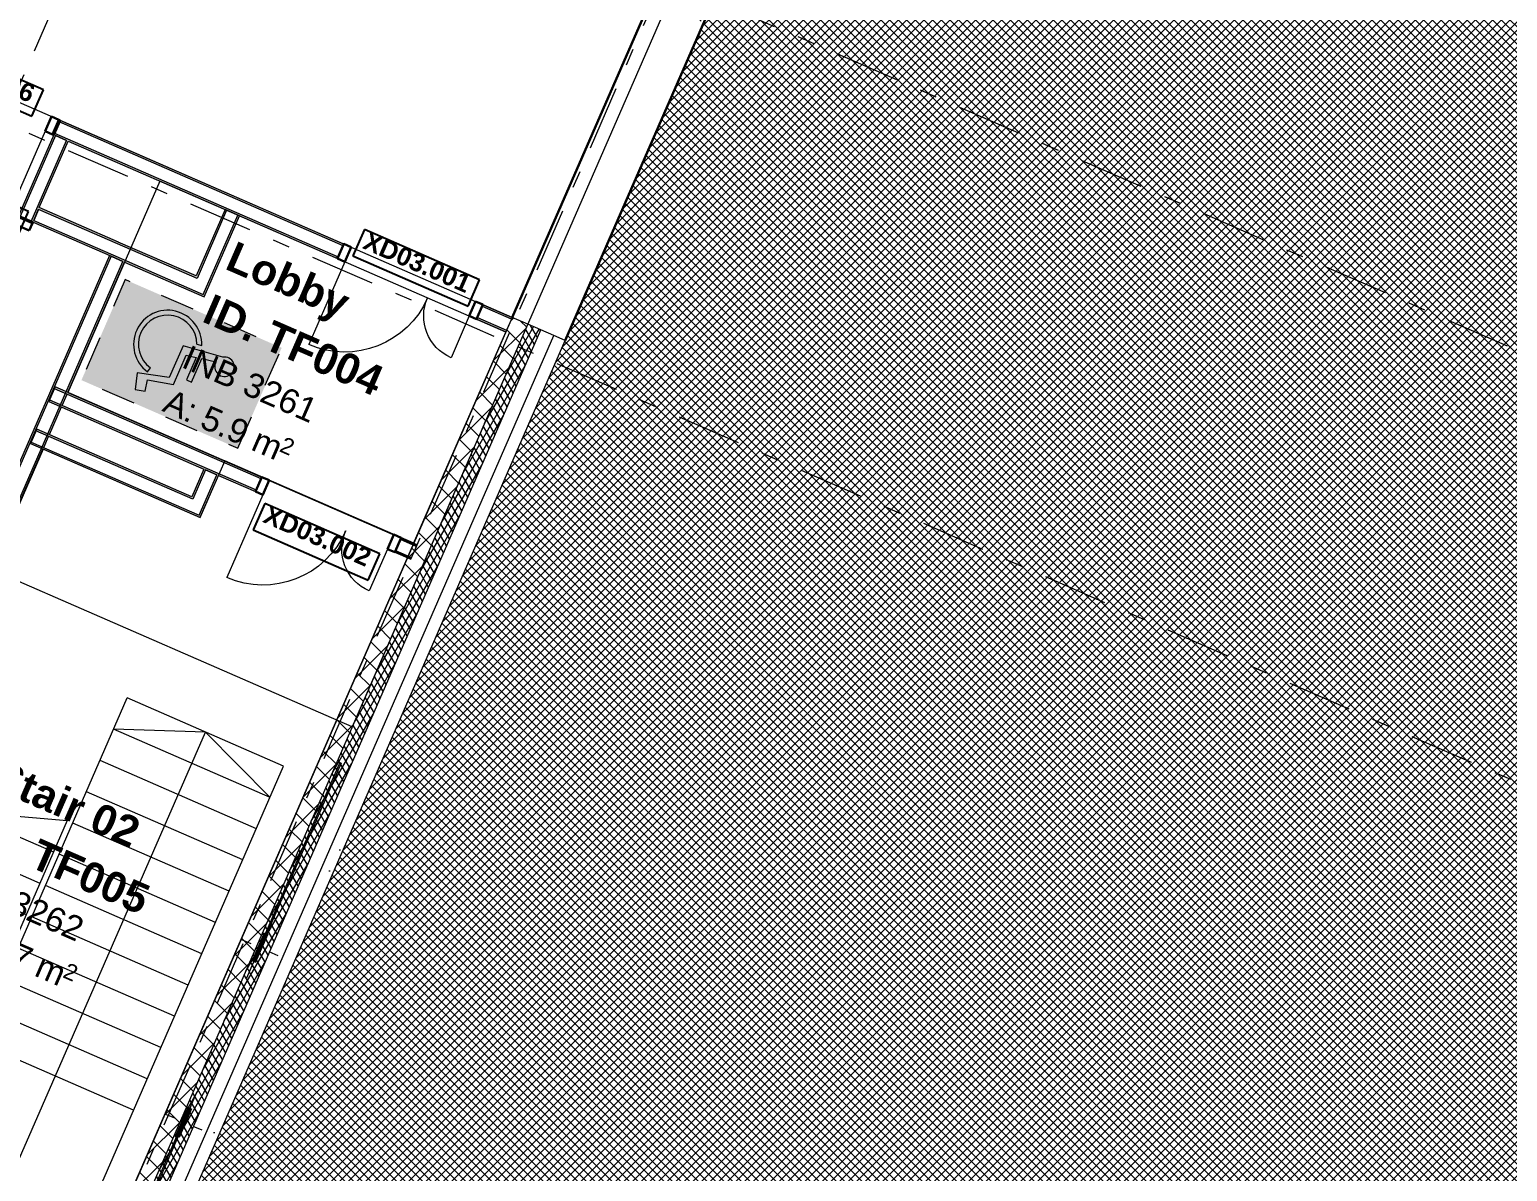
# Model space of a CAD drawing. Header units: millimetres. Extents: x -50172 to 90294, y -80883 to 25069.
# Drawn here: x 43996 to 56124, y -17867 to -8494 of the extents above; entities that cross this region are included whole.
import ezdxf
from ezdxf.enums import TextEntityAlignment as Align

# ---------------------------------------------------------------- set-up
doc = ezdxf.new("R2010")
doc.units = ezdxf.units.MM
doc.header["$MEASUREMENT"] = 0
doc.linetypes.add('Dashed', pattern=[564.444447, 282.222223, -282.222223])
doc.linetypes.add('Double Dashed', pattern=[1093.611073, 529.166651, -211.666656, 141.111112, -211.666656])
for name, color, linetype in [('A-05-M_Gross_Int_Circulation', 7, 'Continuous'), ('A-15-M_Bracing', 7, 'Continuous'), ('A-15-MG_Structural_Grid', 7, 'Continuous'), ('A-20-M_Floor_Slab', 7, 'Continuous'), ('A-25-M_Wall_Ext_Existing_HUB', 7, 'Continuous'), ('A-25-M_Wall_Int', 7, 'Continuous'), ('A-95-P_Drawing', 7, 'Continuous'), ('ArchiCAD Door Markers', 7, 'Continuous'), ('ArchiCAD Doors', 7, 'Continuous'), ('New_ArchiCAD Windows', 7, 'Continuous')]:
    doc.layers.add(name, color=color, linetype=linetype)
for name, color, linetype, lineweight, true_color in [('A-05-M_Gross_Int_Circulation_Pen_No__74', 7, 'Continuous', 20, 0x606060), ('A-15-M_Bracing_Pen_No__28', 7, 'Continuous', 50, 0x2a2a2a), ('A-15-M_Bracing_Pen_No__81', 7, 'Continuous', 20, 0x6a6a6a), ('A-15-MG_Structural_Grid_Pen_No__163', 7, 'Continuous', 0, 0x750077), ('A-25-M_Wall_Ext_Existing_HUB_Pen_No__107', 7, 'Continuous', 15, 0xa6a6a6), ('A-25-M_Wall_Int_Pen_No__102', 7, 'Continuous', 15, 0xcccccc), ('A-25-M_Wall_Int_Pen_No__107', 7, 'Continuous', 15, 0xa6a6a6), ('A-95-H_Fill_Plan.Fill#1_Pen_No__61', 7, 'Continuous', 20, 0x6a6a6a), ('ArchiCAD Doors_Pen_No__43', 7, 'Continuous', 30, 0x444444), ('ArchiCAD Doors_Pen_No__63', 7, 'Continuous', 20, 0x606060), ('New_ArchiCAD Windows_Pen_No__23', 7, 'Continuous', 30, 0x2a2a2a)]:
    doc.layers.add(name, color=color, linetype=linetype, lineweight=lineweight, true_color=true_color)
for name, color, linetype, lineweight in [('A-15-M_Bracing_Pen_No__20', 7, 'Continuous', 0), ('A-15-M_Bracing_Pen_No__88', 8, 'Continuous', 20), ('A-20-M_Floor_Slab_Pen_No__89', 8, 'Continuous', 20), ('A-25-M_Wall_Ext_Existing_HUB_Pen_No__1', 7, 'Continuous', 13), ('A-25-M_Wall_Int_Pen_No__1', 7, 'Continuous', 13), ('A-30-M_Stair_Pen_No__1', 7, 'Continuous', 13), ('A-95-H_Fill_Plan.Fill#1_Pen_No__1', 7, 'Continuous', 13), ('A-95-P_Drawing_Pen_No__2', 8, 'Continuous', 15), ('ArchiCAD Door Markers_Pen_No__1', 7, 'Continuous', 13), ('ArchiCAD Door Markers_Pen_No__5', 7, 'Continuous', 25), ('ArchiCAD Doors_Pen_No__1', 7, 'Continuous', 13), ('ArchiCAD Zone Stamps_Pen_No__9', 7, 'Continuous', 13), ('New_ArchiCAD Windows_Pen_No__1', 7, 'Continuous', 13)]:
    doc.layers.add(name, color=color, linetype=linetype, lineweight=lineweight)
doc.styles.add('GENERATED_STYLE_1', font='')
doc.styles.add('GENERATED_STYLE_3', font='')
doc.styles.add('GENERATED_STYLE_4', font='')
doc.styles.get('GENERATED_STYLE_1').set_extended_font_data('Arial', bold=True)
doc.styles.get('GENERATED_STYLE_3').set_extended_font_data('Arial')
doc.styles.get('GENERATED_STYLE_4').set_extended_font_data('Swis721 BT')

# ---------------------------------------------------------------- blocks, each defined once
blk = doc.blocks.new('Simple Window Opening')
at = {"layer": 'New_ArchiCAD Windows_Pen_No__1', "linetype": 'Continuous'}
for p, q in [((-1437, -1), (-1437, 140)), ((1437, -1), (1437, 140)), ((-1437, -116), (-1437, -1)), ((-1437, -232), (-1437, -116)), ((1437, -116), (1437, -1)), ((1437, -232), (1437, -116)), ((-1437, -335), (-1437, -232)), ((1437, -335), (1437, -232))]:
    blk.add_line(p, q, dxfattribs=at)
at = {"layer": 'New_ArchiCAD Windows_Pen_No__23', "linetype": 'Continuous'}
for p, q in [((-1437, 140), (1437, 140)), ((-1437, -335), (1437, -335))]:
    blk.add_line(p, q, dxfattribs=at)
blk = doc.blocks.new('Wall_1_1', base_point=(44635, -19661))
at = {"layer": 'A-25-M_Wall_Ext_Existing_HUB_Pen_No__107', "linetype": 'Continuous'}
h = blk.add_hatch(dxfattribs=at)
h.set_pattern_fill('Concrete_Block_0001', color=256, style=0, pattern_type=2)
h.set_pattern_definition([(45, (0, 0), (-91.92388, 91.92388), []), (135, (0, 0), (91.92388, 91.92388), [])])
h.paths.add_polyline_path([(44463, -19221), (48085, -10914), (47957, -10858), (44390, -19037)])
h = blk.add_hatch(dxfattribs=at)
h.set_pattern_fill('Batt_Insulation_0001', color=256, style=0, pattern_type=2)
h.set_pattern_definition([(60, (0, 0), (-43.30127, 25), []), (120, (0, 0), (43.30127, 25), [])])
h.paths.add_polyline_path([(44522, -19372), (48190, -10960), (48085, -10914), (44463, -19221)])
h = blk.add_hatch(dxfattribs=at)
h.set_pattern_fill('613_01__ad_AR_SAND_0001', color=256, style=0, pattern_type=2)
h.set_pattern_definition([(103.994, (0, 0), (-1137.956, 451.319), [0, -965.2, 0, -1079.5, 0, -1031.875]), (73.994, (0, 0), (-1195.13, 1745.31), [0, -520.7, 0, -869.95, 0, -333.375]), (33.994, (-311.5, -716.2), (785.414, 1814.82), [0, -317.5, 0, -1143, 0, -1492.25]), (23.994, (-311.5, -716.2), (250.276, 1972.774), [0, -158.75, 0, -749.3, 0, -857.25])])
h.paths.add_polyline_path([(44779, -19333), (48391, -11047), (48298, -11006), (44685, -19292)])
at = {"layer": 'A-25-M_Wall_Ext_Existing_HUB_Pen_No__1', "linetype": 'Continuous'}
for p, q in [((44463, -19221), (48085, -10914)), ((44522, -19372), (48190, -10960)), ((44610, -19464), (48298, -11006))]:
    blk.add_line(p, q, dxfattribs=at)
at = {"layer": 'A-25-M_Wall_Ext_Existing_HUB_Pen_No__1', "linetype": 'Continuous', "flags": 128}
for points in [[(47957, -10858), (44390, -19037)], [(44779, -19333), (48391, -11047)]]:
    blk.add_lwpolyline(points, dxfattribs=at)
at = {"layer": 'New_ArchiCAD Windows', "color": 251, "linetype": 'Continuous', "lineweight": 20, "true_color": 0x606060, "xscale": -0.9999999999999999, "zscale": 1000, "rotation": 66.44041557657027}
blk.add_blockref('Simple Window Opening', (48659, -9596), dxfattribs=at)
blk = doc.blocks.new('Hub Circulation Third_INB 3250_6_1', base_point=(35476, -4185))
at = {"layer": 'A-05-M_Gross_Int_Circulation_Pen_No__74', "linetype": 'Continuous'}
for p, q in [((21213, 804), (47957, -10858)), ((47957, -10858), (49096, -8245))]:
    blk.add_line(p, q, dxfattribs=at)
at = {"layer": 'ArchiCAD Zone Stamps_Pen_No__9'}
for tag, height, style, p in [('ROOM_NAME', 250, 'GENERATED_STYLE_1', (34329, -2488)), ('zoneNameLine2', 250, 'GENERATED_STYLE_1', (34141, -2920)), ('ROOM_NUMBER', 200, 'GENERATED_STYLE_3', (33952, -3341)), ('measuredAreaCode', 200, 'GENERATED_STYLE_3', (33795, -3701)), ('DUMMY_649', 200, 'GENERATED_STYLE_3', (34103, -3835)), ('DUMMY_650', 200, 'GENERATED_STYLE_3', (34732, -4109)), ('DUMMY_651', 133, 'GENERATED_STYLE_3', (35011, -4216))]:
    blk.add_attdef(tag, text='', height=height, rotation=336.4404, dxfattribs=dict(at, style=style)).set_placement(p, align=Align.TOP_LEFT)
blk = doc.blocks.new('Lobby_INB 3261_7_1', base_point=(45928, -11526))
at = {"layer": 'A-05-M_Gross_Int_Circulation_Pen_No__74', "linetype": 'Continuous'}
for p, q in [((45065, -9739), (44309, -11473)), ((47905, -10977), (45065, -9739)), ((47148, -12711), (47905, -10977)), ((44309, -11473), (47148, -12711))]:
    blk.add_line(p, q, dxfattribs=at)
at = {"layer": 'ArchiCAD Zone Stamps_Pen_No__9'}
for tag, height, style, p in [('ROOM_NAME', 250, 'GENERATED_STYLE_1', (45688, -10226)), ('zoneNameLine2', 250, 'GENERATED_STYLE_1', (45500, -10658)), ('ROOM_NUMBER', 200, 'GENERATED_STYLE_3', (45312, -11078)), ('measuredAreaCode', 200, 'GENERATED_STYLE_3', (45155, -11439)), ('DUMMY_649', 200, 'GENERATED_STYLE_3', (45462, -11573)), ('DUMMY_650', 200, 'GENERATED_STYLE_3', (45811, -11725)), ('DUMMY_651', 133, 'GENERATED_STYLE_3', (46091, -11831))]:
    blk.add_attdef(tag, text='', height=height, rotation=336.4404, dxfattribs=dict(at, style=style)).set_placement(p, align=Align.TOP_LEFT)
blk = doc.blocks.new('Stair 02_INB 3262_8_1', base_point=(44010, -15782))
at = {"layer": 'A-05-M_Gross_Int_Circulation_Pen_No__74', "linetype": 'Continuous'}
for p, q in [((44106, -11939), (41551, -17799)), ((45394, -12500), (44106, -11939)), ((45597, -12035), (45394, -12500)), ((47148, -12711), (45597, -12035)), ((44390, -19037), (47148, -12711)), ((41551, -17799), (44390, -19037))]:
    blk.add_line(p, q, dxfattribs=at)
at = {"layer": 'ArchiCAD Zone Stamps_Pen_No__9'}
for tag, height, style, p in [('ROOM_NAME', 250, 'GENERATED_STYLE_1', (43771, -14482)), ('zoneNameLine2', 250, 'GENERATED_STYLE_1', (43582, -14914)), ('ROOM_NUMBER', 200, 'GENERATED_STYLE_3', (43394, -15334)), ('measuredAreaCode', 200, 'GENERATED_STYLE_3', (43237, -15694)), ('ROOM_HOLES_PRM', 200, 'GENERATED_STYLE_3', (43544, -15828)), ('DUMMY_649', 200, 'GENERATED_STYLE_3', (44034, -16042)), ('DUMMY_650', 133, 'GENERATED_STYLE_3', (44313, -16148))]:
    blk.add_attdef(tag, text='', height=height, rotation=336.4404, dxfattribs=dict(at, style=style)).set_placement(p, align=Align.TOP_LEFT)
blk = doc.blocks.new('Slab_1_1', base_point=(7697, 5872))
at = {"layer": 'A-20-M_Floor_Slab_Pen_No__89', "linetype": 'Continuous', "flags": 128}
blk.add_lwpolyline([(19411, 17348), (53757, 2372), (53656, 2139), (53757, 2096), (46644, -14218), (43630, -12904), (41532, -17716), (41505, -17778), (31983, -13626), (12656, -5199)], dxfattribs=at)
blk = doc.blocks.new('Simple Door Opening')
at = {"layer": 'ArchiCAD Doors_Pen_No__1', "linetype": 'Continuous'}
for p, q in [((-4055, 334), (-4055, 475)), ((4055, 334), (4055, 475)), ((-4055, 220), (-4055, 334)), ((4055, 220), (4055, 334)), ((-4055, 102), (-4055, 220)), ((4055, 102), (4055, 220)), ((-4055, 0), (-4055, 102)), ((4055, 0), (4055, 102))]:
    blk.add_line(p, q, dxfattribs=at)
blk = doc.blocks.new('Wall_9_1', base_point=(44635, -19661))
at = {"layer": 'ArchiCAD Doors', "color": 251, "linetype": 'Continuous', "lineweight": 20, "true_color": 0x606060, "zscale": 1000, "rotation": 336.4404141930048}
blk.add_blockref('Simple Door Opening', (40103, -17685), dxfattribs=at)
blk = doc.blocks.new('Door with Sidelight on Side 2 19_4')
at = {"layer": 'ArchiCAD Doors_Pen_No__1', "linetype": 'Continuous'}
for p, q in [((-741, 0), (-741, -15)), ((741, 0), (741, -15)), ((-741, -15), (-741, -115)), ((-741, -115), (-741, -130)), ((741, -15), (741, -115)), ((741, -115), (741, -130))]:
    blk.add_line(p, q, dxfattribs=at)
at = {"layer": 'ArchiCAD Doors_Pen_No__43', "linetype": 'Continuous'}
for p, q in [((-731, 0), (-741, 0)), ((-741, 0), (-741, -130)), ((-665, 0), (-731, 0)), ((-731, 0), (-731, -130)), ((-346, 0), (-665, 0)), ((-665, 0), (-665, -130)), ((-665, -130), (-665, 0)), ((-346, -130), (-346, 0)), ((-234, 0), (-346, 0)), ((-346, 0), (-346, -130)), ((-234, -130), (-234, 0)), ((731, 0), (665, 0)), ((665, 0), (665, -130)), ((731, 0), (741, 0)), ((731, -130), (731, 0)), ((741, 0), (741, -130)), ((-731, -130), (-741, -130)), ((-731, -130), (-665, -130)), ((-665, -130), (-346, -130)), ((-346, -130), (-234, -130)), ((665, -130), (731, -130)), ((731, -130), (741, -130))]:
    blk.add_line(p, q, dxfattribs=at)
at = {"layer": 'ArchiCAD Doors_Pen_No__63', "linetype": 'Continuous'}
blk.add_line((665, 0), (665, 899), dxfattribs=at)
blk.add_arc((665, 0), 899, 90, 180, dxfattribs=at)
blk = doc.blocks.new('Door Stamp 17_9')
at = {"layer": 'ArchiCAD Door Markers_Pen_No__5', "linetype": 'Continuous'}
for p, q in [((515, -70), (-515, -70)), ((-515, -70), (-515, -306)), ((515, -70), (-515, -70)), ((515, -306), (515, -70)), ((-515, -306), (515, -306))]:
    blk.add_line(p, q, dxfattribs=at)
at = {"layer": 'ArchiCAD Door Markers_Pen_No__1', "style": 'GENERATED_STYLE_1'}
blk.add_attdef('AC_WIDO_ID', text='', height=150, rotation=180, dxfattribs=at).set_placement((457, -21), align=Align.BOTTOM_LEFT)
blk = doc.blocks.new('Double Door Asymmetric 19')
at = {"layer": 'ArchiCAD Doors_Pen_No__1', "linetype": 'Continuous'}
for p, q in [((-623, 0), (-635, 0)), ((-623, 0), (-623, -15)), ((623, 0), (623, -15)), ((623, 0), (635, 0)), ((-623, -15), (-623, -115)), ((-623, -115), (-623, -130)), ((623, -15), (623, -115)), ((623, -115), (623, -130)), ((-623, -130), (-635, -130)), ((623, -130), (635, -130))]:
    blk.add_line(p, q, dxfattribs=at)
at = {"layer": 'ArchiCAD Doors_Pen_No__43', "linetype": 'Continuous'}
for p, q in [((-557, 0), (-623, 0)), ((-623, 0), (-623, -130)), ((-557, -130), (-557, 0)), ((623, 0), (557, 0)), ((557, 0), (557, -130)), ((623, -130), (623, 0)), ((-623, -130), (-557, -130)), ((557, -130), (623, -130))]:
    blk.add_line(p, q, dxfattribs=at)
at = {"layer": 'ArchiCAD Doors_Pen_No__63', "linetype": 'Continuous'}
for p, q in [((-557, 0), (-557, 741)), ((557, 0), (557, 374))]:
    blk.add_line(p, q, dxfattribs=at)
for centre, radius, start, end in [((-557, 0), 741, 0, 90), ((557, 0), 374, 90, 180)]:
    blk.add_arc(centre, radius, start, end, dxfattribs=at)
blk = doc.blocks.new('Wall_13_1', base_point=(47957, -10858))
at = {"layer": 'A-25-M_Wall_Int_Pen_No__107', "linetype": 'Continuous'}
for points in [[(44240, -9253), (46569, -10269), (46575, -10255), (44246, -9240)], [(44200, -9345), (44194, -9359), (46523, -10374), (46529, -10361)], [(47718, -10753), (47712, -10767), (47951, -10871), (47957, -10858)], [(47666, -10873), (47905, -10977), (47911, -10963), (47672, -10859)]]:
    blk.add_hatch(color=256, dxfattribs=at).paths.add_polyline_path(points)
at = {"layer": 'A-25-M_Wall_Int_Pen_No__1', "linetype": 'Continuous'}
for p, q in [((44200, -9345), (44240, -9253)), ((44240, -9253), (44246, -9240)), ((46569, -10269), (44240, -9253)), ((44194, -9359), (44200, -9345)), ((44200, -9345), (46529, -10361)), ((46529, -10361), (46569, -10269)), ((46575, -10255), (46564, -10250)), ((46569, -10269), (46575, -10255)), ((46523, -10374), (46512, -10369)), ((46523, -10374), (46529, -10361)), ((47672, -10859), (47712, -10767)), ((47712, -10767), (47718, -10753)), ((47951, -10871), (47712, -10767)), ((47718, -10753), (47729, -10758)), ((47666, -10873), (47672, -10859)), ((47666, -10873), (47677, -10877)), ((47672, -10859), (47911, -10963))]:
    blk.add_line(p, q, dxfattribs=at)
at = {"layer": 'A-25-M_Wall_Int_Pen_No__1', "linetype": 'Continuous', "flags": 128}
for points in [[(46575, -10255), (44246, -9240)], [(44208, -9365), (44300, -9405)], [(44313, -9411), (46523, -10374)], [(47957, -10858), (47718, -10753)], [(47666, -10873), (47905, -10977)], [(47951, -10871), (47911, -10963)], [(47957, -10858), (47951, -10871)], [(47911, -10963), (47905, -10977)]]:
    blk.add_lwpolyline(points, dxfattribs=at)
at = {"layer": 'ArchiCAD Door Markers'}
ref = blk.add_blockref('Door Stamp 17_9', (43515, -9063), dxfattribs=dict(at, rotation=156.4404149440987))
ref.add_attrib('AC_WIDO_ID', 'XD03.006', dxfattribs={"layer": 'ArchiCAD Door Markers_Pen_No__1', "color": 7, "height": 150, "rotation": 336.4404, "style": 'GENERATED_STYLE_1'}).set_placement((43124, -8767), align=Align.BOTTOM_LEFT)
ref = blk.add_blockref('Door Stamp 17_9', (47094, -10623), dxfattribs=dict(at, rotation=156.4404149440987))
ref.add_attrib('AC_WIDO_ID', 'XD03.001', dxfattribs={"layer": 'ArchiCAD Door Markers_Pen_No__1', "color": 7, "height": 150, "rotation": 336.4404, "style": 'GENERATED_STYLE_1'}).set_placement((46703, -10328), align=Align.BOTTOM_LEFT)
at = {"layer": 'ArchiCAD Doors', "color": 251, "linetype": 'Continuous', "lineweight": 20, "true_color": 0x606060, "xscale": -1, "zscale": 1000, "rotation": 156.4404149440987}
for name, p in [('Door with Sidelight on Side 2 19_4', (43515, -9063)), ('Double Door Asymmetric 19', (47094, -10623))]:
    blk.add_blockref(name, p, dxfattribs=at)
blk = doc.blocks.new('Double Door Asymmetric 19_2')
at = {"layer": 'ArchiCAD Doors_Pen_No__1', "linetype": 'Continuous'}
for p, q in [((-623, 0), (-635, 0)), ((-623, -15), (-623, 0)), ((623, -15), (623, 0)), ((623, 0), (635, 0)), ((-623, -115), (-623, -15)), ((-623, -130), (-623, -115)), ((623, -115), (623, -15)), ((623, -130), (623, -115)), ((-623, -130), (-635, -130)), ((623, -130), (635, -130))]:
    blk.add_line(p, q, dxfattribs=at)
at = {"layer": 'ArchiCAD Doors_Pen_No__43', "linetype": 'Continuous'}
for p, q in [((-557, 0), (-623, 0)), ((-623, 0), (-623, -130)), ((-557, -130), (-557, 0)), ((623, 0), (557, 0)), ((557, 0), (557, -130)), ((623, -130), (623, 0)), ((-623, -130), (-557, -130)), ((557, -130), (623, -130))]:
    blk.add_line(p, q, dxfattribs=at)
at = {"layer": 'ArchiCAD Doors_Pen_No__63', "linetype": 'Continuous'}
for p, q in [((-557, 0), (-557, 741)), ((557, 0), (557, 374))]:
    blk.add_line(p, q, dxfattribs=at)
for centre, radius, start, end in [((-557, 0), 741, 0, 90), ((557, 0), 374, 90, 180)]:
    blk.add_arc(centre, radius, start, end, dxfattribs=at)
blk = doc.blocks.new('Door Stamp 17_6')
at = {"layer": 'ArchiCAD Door Markers_Pen_No__5', "linetype": 'Continuous'}
for p, q in [((515, -190), (-515, -190)), ((-515, -190), (-515, -426)), ((515, -426), (515, -190)), ((-515, -426), (515, -426)), ((-515, -426), (515, -426))]:
    blk.add_line(p, q, dxfattribs=at)
at = {"layer": 'ArchiCAD Door Markers_Pen_No__1', "style": 'GENERATED_STYLE_1'}
blk.add_attdef('AC_WIDO_ID', text='', height=150, dxfattribs=at).set_placement((-457, -377), align=Align.BOTTOM_LEFT)
blk = doc.blocks.new('Wall_34_1', base_point=(44205, -11428))
at = {"layer": 'A-25-M_Wall_Int_Pen_No__107', "linetype": 'Continuous'}
for points in [[(44205, -11428), (44199, -11442), (45895, -12181), (45901, -12168)], [(44159, -11533), (44153, -11547), (45849, -12287), (45855, -12273)], [(47044, -12666), (47038, -12680), (47169, -12737), (47175, -12723)], [(46998, -12771), (46992, -12785), (47123, -12842), (47129, -12828)]]:
    blk.add_hatch(color=256, dxfattribs=at).paths.add_polyline_path(points)
at = {"layer": 'A-25-M_Wall_Int_Pen_No__1', "linetype": 'Continuous'}
for p, q in [((45895, -12181), (44199, -11442)), ((44159, -11533), (45855, -12273)), ((45895, -12181), (45855, -12273)), ((45901, -12168), (45890, -12163)), ((45901, -12168), (45895, -12181)), ((45849, -12287), (45838, -12282)), ((45855, -12273), (45849, -12287)), ((47038, -12680), (46998, -12771)), ((47044, -12666), (47038, -12680)), ((47169, -12737), (47038, -12680)), ((47044, -12666), (47055, -12671)), ((46998, -12771), (46992, -12785)), ((46992, -12785), (47003, -12790)), ((46998, -12771), (47129, -12828))]:
    blk.add_line(p, q, dxfattribs=at)
at = {"layer": 'A-25-M_Wall_Int_Pen_No__1', "linetype": 'Continuous', "flags": 128}
for points in [[(44205, -11428), (44153, -11547)], [(45901, -12168), (44205, -11428)], [(44153, -11547), (45425, -12102)], [(45439, -12108), (45531, -12148)], [(45545, -12154), (45849, -12287)], [(47175, -12723), (47044, -12666)], [(47123, -12842), (47175, -12723)], [(46992, -12785), (47123, -12842)]]:
    blk.add_lwpolyline(points, dxfattribs=at)
at = {"layer": 'ArchiCAD Door Markers'}
ref = blk.add_blockref('Door Stamp 17_6', (46473, -12417), dxfattribs=dict(at, rotation=336.4403413236727))
ref.add_attrib('AC_WIDO_ID', 'XD03.002', dxfattribs={"layer": 'ArchiCAD Door Markers_Pen_No__1', "color": 7, "height": 150, "rotation": 336.4403, "style": 'GENERATED_STYLE_1'}).set_placement((45883, -12575), align=Align.BOTTOM_LEFT)
at = {"layer": 'ArchiCAD Doors', "color": 251, "linetype": 'Continuous', "lineweight": 20, "true_color": 0x606060, "xscale": -1, "zscale": 1000, "rotation": 156.4403413236727}
blk.add_blockref('Double Door Asymmetric 19_2', (46421, -12536), dxfattribs=at)
blk = doc.blocks.new('Wall_35_1', base_point=(44054, -11774))
at = {"layer": 'A-25-M_Wall_Int_Pen_No__107', "linetype": 'Continuous'}
for points in [[(44002, -11893), (45394, -12500), (45386, -12480), (44008, -11880)], [(45326, -12329), (44054, -11774), (44048, -11788), (45334, -12349)]]:
    blk.add_hatch(color=256, dxfattribs=at).paths.add_polyline_path(points)
at = {"layer": 'A-25-M_Wall_Int_Pen_No__1', "linetype": 'Continuous'}
for p, q in [((44008, -11880), (45386, -12480)), ((45334, -12349), (44048, -11788))]:
    blk.add_line(p, q, dxfattribs=at)
at = {"layer": 'A-25-M_Wall_Int_Pen_No__1', "linetype": 'Continuous', "flags": 128}
for points in [[(44054, -11774), (44002, -11893)], [(45326, -12329), (44054, -11774)], [(44002, -11893), (45394, -12500)]]:
    blk.add_lwpolyline(points, dxfattribs=at)
blk = doc.blocks.new('Wall_36_1', base_point=(45326, -12329))
at = {"layer": 'A-25-M_Wall_Int_Pen_No__107', "linetype": 'Continuous'}
for points in [[(45425, -12102), (45326, -12329), (45334, -12349), (45439, -12108)], [(45394, -12500), (45545, -12154), (45531, -12148), (45386, -12480)]]:
    blk.add_hatch(color=256, dxfattribs=at).paths.add_polyline_path(points)
at = {"layer": 'A-25-M_Wall_Int_Pen_No__1', "linetype": 'Continuous'}
for p, q in [((45439, -12108), (45334, -12349)), ((45386, -12480), (45531, -12148))]:
    blk.add_line(p, q, dxfattribs=at)
at = {"layer": 'A-25-M_Wall_Int_Pen_No__1', "linetype": 'Continuous', "flags": 128}
for points in [[(45425, -12102), (45326, -12329)], [(45531, -12148), (45439, -12108)], [(45394, -12500), (45545, -12154)]]:
    blk.add_lwpolyline(points, dxfattribs=at)
blk = doc.blocks.new('Wall_37_1', base_point=(44724, -10239))
at = {"layer": 'A-25-M_Wall_Int_Pen_No__107', "linetype": 'Continuous'}
for points in [[(45362, -10517), (44724, -10239), (44718, -10253), (45370, -10537)], [(44672, -10358), (45429, -10688), (45421, -10669), (44678, -10344)]]:
    blk.add_hatch(color=256, dxfattribs=at).paths.add_polyline_path(points)
at = {"layer": 'A-25-M_Wall_Int_Pen_No__1', "linetype": 'Continuous'}
for p, q in [((45370, -10537), (44718, -10253)), ((44678, -10344), (45421, -10669))]:
    blk.add_line(p, q, dxfattribs=at)
at = {"layer": 'A-25-M_Wall_Int_Pen_No__1', "linetype": 'Continuous', "flags": 128}
for points in [[(45362, -10517), (44724, -10239)], [(44672, -10358), (44762, -10397)], [(44776, -10403), (45429, -10688)]]:
    blk.add_lwpolyline(points, dxfattribs=at)
blk = doc.blocks.new('Wall_38_1', base_point=(45362, -10517))
at = {"layer": 'A-25-M_Wall_Int_Pen_No__107', "linetype": 'Continuous'}
for points in [[(45600, -9972), (45362, -10517), (45370, -10537), (45613, -9978)], [(45429, -10688), (45719, -10024), (45705, -10018), (45421, -10669)]]:
    blk.add_hatch(color=256, dxfattribs=at).paths.add_polyline_path(points)
at = {"layer": 'A-25-M_Wall_Int_Pen_No__1', "linetype": 'Continuous'}
for p, q in [((45613, -9978), (45370, -10537)), ((45421, -10669), (45705, -10018))]:
    blk.add_line(p, q, dxfattribs=at)
at = {"layer": 'A-25-M_Wall_Int_Pen_No__1', "linetype": 'Continuous', "flags": 128}
for points in [[(45600, -9972), (45362, -10517)], [(45429, -10688), (45719, -10024)], [(45719, -10024), (45600, -9972)]]:
    blk.add_lwpolyline(points, dxfattribs=at)
blk = doc.blocks.new('Double Door 19')
at = {"layer": 'ArchiCAD Doors_Pen_No__1', "linetype": 'Continuous'}
for p, q in [((-450, 0), (-450, -15)), ((450, 0), (450, -15)), ((-450, -15), (-450, -115)), ((-450, -115), (-450, -130)), ((450, -15), (450, -115)), ((450, -115), (450, -130))]:
    blk.add_line(p, q, dxfattribs=at)
at = {"layer": 'ArchiCAD Doors_Pen_No__43', "linetype": 'Continuous'}
for p, q in [((-440, 0), (-450, 0)), ((-450, 0), (-450, -130)), ((-374, 0), (-440, 0)), ((-440, 0), (-440, -130)), ((-374, -130), (-374, 0)), ((440, 0), (374, 0)), ((374, 0), (374, -130)), ((440, 0), (450, 0)), ((440, -130), (440, 0)), ((450, 0), (450, -130)), ((-440, -130), (-450, -130)), ((-440, -130), (-374, -130)), ((374, -130), (440, -130)), ((440, -130), (450, -130))]:
    blk.add_line(p, q, dxfattribs=at)
at = {"layer": 'ArchiCAD Doors_Pen_No__63', "linetype": 'Continuous'}
for p, q in [((-374, 0), (-10, 86)), ((374, 0), (10, 86))]:
    blk.add_line(p, q, dxfattribs=at)
for centre, start, end in [((-374, 0), 0, 13.2277), ((374, 0), 166.7723, 180)]:
    blk.add_arc(centre, 374, start, end, dxfattribs=at)
blk = doc.blocks.new('Wall_39_1', base_point=(44246, -9240))
at = {"layer": 'A-25-M_Wall_Int_Pen_No__107', "linetype": 'Continuous'}
for points in [[(44194, -9359), (43904, -10023), (43918, -10029), (44208, -9365)], [(44010, -10069), (44024, -10075), (44313, -9411), (44300, -9405)], [(43175, -11696), (43189, -11702), (43199, -11679), (43185, -11673)], [(43280, -11742), (43294, -11748), (43304, -11725), (43290, -11719)], [(42815, -12521), (42763, -12640), (42783, -12633), (42829, -12527)], [(42915, -12581), (42934, -12573), (42921, -12567)]]:
    blk.add_hatch(color=256, dxfattribs=at).paths.add_polyline_path(points)
at = {"layer": 'A-25-M_Wall_Int_Pen_No__1', "linetype": 'Continuous'}
for p, q in [((44208, -9365), (43918, -10029)), ((44010, -10069), (44300, -9405)), ((43904, -10023), (43918, -10029)), ((43918, -10029), (44010, -10069)), ((44010, -10069), (44024, -10075)), ((43175, -11696), (43189, -11702)), ((43185, -11673), (43199, -11679)), ((43199, -11679), (43189, -11702)), ((43189, -11702), (43280, -11742)), ((43199, -11679), (43290, -11719)), ((43280, -11742), (43290, -11719)), ((43280, -11742), (43294, -11748)), ((43290, -11719), (43304, -11725)), ((42829, -12527), (42783, -12633)), ((42815, -12521), (42829, -12527)), ((42829, -12527), (42921, -12567)), ((42915, -12581), (42921, -12567)), ((42921, -12567), (42934, -12573))]:
    blk.add_line(p, q, dxfattribs=at)
at = {"layer": 'A-25-M_Wall_Int_Pen_No__1', "linetype": 'Continuous', "flags": 128}
for points in [[(44194, -9359), (43904, -10023)], [(44075, -9956), (44313, -9411)], [(44300, -9405), (44208, -9365)], [(44030, -10062), (44069, -9970)], [(43185, -11673), (43175, -11696)], [(43294, -11748), (43304, -11725)], [(42815, -12521), (42763, -12640)]]:
    blk.add_lwpolyline(points, dxfattribs=at)
at = {"layer": 'ArchiCAD Door Markers'}
ref = blk.add_blockref('Door Stamp 17_9', (43844, -10488), dxfattribs=dict(at, rotation=246.4403199819934))
ref.add_attrib('AC_WIDO_ID', 'XD03.005', dxfattribs={"layer": 'ArchiCAD Door Markers_Pen_No__1', "color": 7, "height": 150, "rotation": 66.4403, "style": 'GENERATED_STYLE_1'}).set_placement((43597, -10830), align=Align.BOTTOM_LEFT)
ref = blk.add_blockref('Door Stamp 17_9', (43484, -11313), dxfattribs=dict(at, rotation=246.4403199819934))
ref.add_attrib('AC_WIDO_ID', 'XD03.004', dxfattribs={"layer": 'ArchiCAD Door Markers_Pen_No__1', "color": 7, "height": 150, "rotation": 66.4403, "style": 'GENERATED_STYLE_1'}).set_placement((43237, -11655), align=Align.BOTTOM_LEFT)
ref = blk.add_blockref('Door Stamp 17_9', (43114, -12161), dxfattribs=dict(at, rotation=246.4403199819934))
ref.add_attrib('AC_WIDO_ID', 'XD03.003', dxfattribs={"layer": 'ArchiCAD Door Markers_Pen_No__1', "color": 7, "height": 150, "rotation": 66.4403, "style": 'GENERATED_STYLE_1'}).set_placement((42867, -12503), align=Align.BOTTOM_LEFT)
at = {"layer": 'ArchiCAD Doors', "color": 251, "linetype": 'Continuous', "lineweight": 20, "true_color": 0x606060, "zscale": 1000, "rotation": 66.4403199819934}
for p in [(43724, -10436), (43365, -11261)]:
    blk.add_blockref('Double Door 19', p, dxfattribs=at)
at = {"layer": 'ArchiCAD Doors', "color": 251, "linetype": 'Continuous', "lineweight": 20, "true_color": 0x606060, "xscale": -1, "zscale": 1000, "rotation": 66.4403199819934}
blk.add_blockref('Double Door 19', (42995, -12109), dxfattribs=at)
blk = doc.blocks.new('Wall_41_1', base_point=(43956, -9904))
at = {"layer": 'A-25-M_Wall_Int_Pen_No__107', "linetype": 'Continuous'}
for points in [[(44024, -10075), (44672, -10358), (44678, -10344), (44030, -10062)], [(44724, -10239), (44075, -9956), (44069, -9970), (44718, -10253)]]:
    blk.add_hatch(color=256, dxfattribs=at).paths.add_polyline_path(points)
at = {"layer": 'A-25-M_Wall_Int_Pen_No__1', "linetype": 'Continuous'}
for p, q in [((44030, -10062), (44678, -10344)), ((44718, -10253), (44069, -9970))]:
    blk.add_line(p, q, dxfattribs=at)
at = {"layer": 'A-25-M_Wall_Int_Pen_No__1', "linetype": 'Continuous', "flags": 128}
for points in [[(44069, -9970), (44030, -10062)], [(44724, -10239), (44075, -9956)], [(44024, -10075), (44672, -10358)]]:
    blk.add_lwpolyline(points, dxfattribs=at)
blk = doc.blocks.new('Wall_67_1', base_point=(41551, -17798))
at = {"layer": 'A-25-M_Wall_Int_Pen_No__107', "linetype": 'Continuous'}
for points in [[(44652, -10349), (41427, -17744), (41441, -17750), (44666, -10355)], [(41551, -17798), (44776, -10403), (44762, -10397), (41537, -17792)]]:
    blk.add_hatch(color=256, dxfattribs=at).paths.add_polyline_path(points)
at = {"layer": 'A-25-M_Wall_Int_Pen_No__1', "linetype": 'Continuous'}
for p, q in [((44666, -10355), (41441, -17750)), ((41537, -17792), (44762, -10397))]:
    blk.add_line(p, q, dxfattribs=at)
at = {"layer": 'A-25-M_Wall_Int_Pen_No__1', "linetype": 'Continuous', "flags": 128}
for points in [[(44652, -10349), (43563, -12847)], [(44309, -11473), (44776, -10403)], [(44762, -10397), (44666, -10355)], [(44263, -11579), (44303, -11487)], [(44158, -11819), (44257, -11592)], [(44112, -11925), (44152, -11833)], [(41551, -17798), (44106, -11939)], [(43511, -12966), (41427, -17744)], [(43557, -12861), (43517, -12953)], [(41427, -17744), (41551, -17798)]]:
    blk.add_lwpolyline(points, dxfattribs=at)
blk = doc.blocks.new('Column_1_1', base_point=(44534, -19130))
at = {"layer": 'A-15-M_Bracing_Pen_No__81', "linetype": 'Continuous', "lineweight": 0, "true_color": 0x353535}
blk.add_hatch(color=250, dxfattribs=at).paths.add_polyline_path([(45214, -17583), (45317, -17347), (45308, -17343), (45205, -17579)])
at = {"layer": 'A-15-M_Bracing_Pen_No__20', "linetype": 'Continuous'}
for p, q in [((45316, -17338), (45371, -17212)), ((45188, -17431), (45114, -17399)), ((45334, -17495), (45408, -17527)), ((45206, -17588), (45152, -17714))]:
    blk.add_line(p, q, dxfattribs=at)
blk.add_point((45261, -17463), dxfattribs=at)
at = {"layer": 'A-15-M_Bracing_Pen_No__28', "linetype": 'Continuous'}
for p, q in [((45308, -17343), (45205, -17579)), ((45317, -17347), (45214, -17583)), ((45308, -17343), (45317, -17347)), ((45205, -17579), (45214, -17583))]:
    blk.add_line(p, q, dxfattribs=at)
at = {"layer": 'A-15-M_Bracing_Pen_No__88', "linetype": 'Continuous', "flags": 128}
for points in [[(44595, -18978), (45205, -17579)], [(44604, -18982), (45214, -17583)], [(44604, -18982), (44595, -18978)]]:
    blk.add_lwpolyline(points, dxfattribs=at)
blk = doc.blocks.new('Column_2_1', base_point=(46613, -14363))
at = {"layer": 'A-15-M_Bracing_Pen_No__81', "linetype": 'Continuous', "lineweight": 0, "true_color": 0x353535}
blk.add_hatch(color=250, dxfattribs=at).paths.add_polyline_path([(45933, -15910), (45830, -16145), (45839, -16149), (45942, -15914)])
at = {"layer": 'A-15-M_Bracing_Pen_No__20', "linetype": 'Continuous'}
for p, q in [((45941, -15904), (45996, -15779)), ((45813, -15998), (45739, -15966)), ((45959, -16062), (46033, -16094)), ((45831, -16155), (45777, -16281))]:
    blk.add_line(p, q, dxfattribs=at)
blk.add_point((45886, -16030), dxfattribs=at)
at = {"layer": 'A-15-M_Bracing_Pen_No__28', "linetype": 'Continuous'}
for p, q in [((45933, -15910), (45830, -16145)), ((45942, -15914), (45839, -16149)), ((45933, -15910), (45942, -15914)), ((45830, -16145), (45839, -16149))]:
    blk.add_line(p, q, dxfattribs=at)
at = {"layer": 'A-15-M_Bracing_Pen_No__88', "linetype": 'Continuous', "flags": 128}
for points in [[(46543, -14511), (45933, -15910)], [(46552, -14515), (45942, -15914)], [(46543, -14511), (46552, -14515)]]:
    blk.add_lwpolyline(points, dxfattribs=at)
blk = doc.blocks.new('Sign Disabled 19')
at = {"layer": 'A-95-P_Drawing_Pen_No__2', "linetype": 'Continuous'}
for p, q in [((-124, 421), (-79, 86)), ((-67, 384), (-67, 386)), ((-44, 268), (-67, 384)), ((166, 267), (-44, 268)), ((166, 221), (166, 267)), ((-136, 183), (-142, 224)), ((-18, 140), (-34, 222)), ((-34, 222), (166, 221)), ((243, 139), (-18, 140)), ((295, -71), (243, 139)), ((-79, 86), (206, 85)), ((206, 85), (276, -172)), ((234, -98), (195, -89)), ((388, -51), (295, -71)), ((408, -132), (388, -51)), ((276, -172), (408, -132))]:
    blk.add_line(p, q, dxfattribs=at)
for centre, radius, start, end in [((-57, 465), 79.9, 262.6381, 213.4333), ((-39, -36), 280, 111.5915, 347.2138), ((-39, -36), 240, 113.9786, 347.2138)]:
    blk.add_arc(centre, radius, start, end, dxfattribs=at)
blk = doc.blocks.new('Standard grid marker')
at = {"layer": 'A-15-MG_Structural_Grid_Pen_No__163', "linetype": 'Double Dashed'}
blk.add_line((1000, 0), (29726, 0), dxfattribs=at)
at = {"layer": 'A-15-MG_Structural_Grid_Pen_No__163', "style": 'GENERATED_STYLE_4'}
for tag, p in [('AC_MarkerText_1_0', (-500, 41)), ('AC_MarkerText_1_1', (31226, 41))]:
    blk.add_attdef(tag, text='', height=350, rotation=90, dxfattribs=at).set_placement(p, align=Align.MIDDLE_CENTER)
blk = doc.blocks.new('Hub Escape 2')
at = {"layer": 'A-30-M_Stair_Pen_No__1', "linetype": 'Continuous'}
for p, q in [((0, 1590), (0, 4680)), ((0, 4680), (2850, 4680)), ((2850, 4680), (2850, 0)), ((700, 1355), (700, 3980)), ((700, 3980), (2150, 3980)), ((2150, 3980), (2150, 0)), ((1400, 1120), (1400, 3280)), ((1400, 3280), (1450, 3280)), ((1450, 3280), (1450, 0)), ((0, 3080), (1400, 3080)), ((2850, 3080), (1450, 3080)), ((0, 2800), (1400, 2800)), ((2850, 2800), (1450, 2800)), ((0, 2520), (1400, 2520)), ((2850, 2520), (1450, 2520)), ((0, 2240), (1400, 2240)), ((2850, 2240), (1450, 2240)), ((0, 1960), (1400, 1960)), ((2850, 1960), (1450, 1960)), ((0, 1680), (1400, 1680)), ((0, 1590), (1400, 1120)), ((2850, 1680), (1450, 1680)), ((566, 1400), (1400, 1400)), ((2850, 1400), (1450, 1400)), ((2850, 1120), (1450, 1120)), ((2850, 840), (1450, 840)), ((2850, 560), (1450, 560)), ((2850, 280), (1450, 280)), ((2150, 0), (1450, 280)), ((2150, 0), (2850, 280)), ((2850, 0), (1450, 0)), ((2850, 0), (1450, 0))]:
    blk.add_line(p, q, dxfattribs=at)
blk.add_point((1400, 1120), dxfattribs=at)
blk = doc.blocks.new('Standard grid marker_3')
at = {"layer": 'A-15-MG_Structural_Grid_Pen_No__163', "linetype": 'Double Dashed'}
blk.add_line((1000, 0), (74255, 0), dxfattribs=at)
at = {"layer": 'A-15-MG_Structural_Grid_Pen_No__163', "style": 'GENERATED_STYLE_4'}
for tag, p in [('AC_MarkerText_1_0', (-500, 43)), ('AC_MarkerText_1_1', (75755, 43))]:
    blk.add_attdef(tag, text='', height=350, rotation=360, dxfattribs=at).set_placement(p, align=Align.MIDDLE_CENTER)

msp = doc.modelspace()

# ---------------------------------------------------------------- hatches: boundary and pattern name
at = {"layer": 'A-25-M_Wall_Int_Pen_No__102', "linetype": 'Continuous'}
h = msp.add_hatch(dxfattribs=at)
h.set_pattern_fill('Grid_5x5_Diagonal_0001', color=256, style=0, pattern_type=2)
h.set_pattern_definition([(45, (0, 0), (-35.35534, 35.35534), []), (135, (0, 0), (35.35534, 35.35534), [])])
h.paths.add_polyline_path([(44880.6, -19098.9), (49530.7, -8434.9), (45337, -6606.2), (47851.2, -840.5), (48934.2, -1312.7), (50997.6, 3419.4), (74273.5, -6730.2), (65045.9, -27891.9)])
at = {"layer": 'A-95-H_Fill_Plan.Fill#1_Pen_No__61', "linetype": 'Continuous', "lineweight": 0, "true_color": 0x1a1a1a}
msp.add_hatch(color=179, dxfattribs=at).paths.add_polyline_path([(45704.8, -11931.6), (46064.5, -11106.6), (44781.2, -10547), (44421.5, -11372)])

# ---------------------------------------------------------------- linework, layer by layer
at = {"layer": 'A-95-H_Fill_Plan.Fill#1_Pen_No__1', "linetype": 'Dashed', "flags": 128}
msp.add_lwpolyline([(45704.8, -11931.6), (46064.5, -11106.6), (44781.2, -10547), (44421.5, -11372)], close=True, dxfattribs=at)

# ---------------------------------------------------------------- block references
at = {"layer": 'A-05-M_Gross_Int_Circulation', "linetype": 'Continuous'}
msp.add_blockref('Hub Circulation Third_INB 3250_6_1', (35476.1, -4184.6), dxfattribs=at)
ref = msp.add_blockref('Lobby_INB 3261_7_1', (45927.7, -11526.4), dxfattribs=at)
ref.add_attrib('ROOM_NAME', 'Lobby', dxfattribs={"layer": 'ArchiCAD Zone Stamps_Pen_No__9', "color": 7, "height": 250, "rotation": 336.44041, "style": 'GENERATED_STYLE_1'}).set_placement((45688.4, -10225.6), align=Align.TOP_LEFT)
ref.add_attrib('ROOM_NUMBER', 'INB 3261', dxfattribs={"layer": 'ArchiCAD Zone Stamps_Pen_No__9', "color": 7, "height": 200, "rotation": 336.44041, "style": 'GENERATED_STYLE_3'}).set_placement((45311.5, -11078.4), align=Align.TOP_LEFT)
ref.add_attrib('zoneNameLine2', 'ID. TF004', dxfattribs={"layer": 'ArchiCAD Zone Stamps_Pen_No__9', "color": 7, "height": 250, "rotation": 336.44041, "style": 'GENERATED_STYLE_1'}).set_placement((45500, -10657.7), align=Align.TOP_LEFT)
ref.add_attrib('measuredAreaCode', 'A: ', dxfattribs={"layer": 'ArchiCAD Zone Stamps_Pen_No__9', "color": 7, "height": 200, "rotation": 336.44041, "style": 'GENERATED_STYLE_3'}).set_placement((45154.5, -11438.5), align=Align.TOP_LEFT)
ref.add_attrib('DUMMY_649', '5.9', dxfattribs={"layer": 'ArchiCAD Zone Stamps_Pen_No__9', "color": 7, "height": 200, "rotation": 336.44041, "style": 'GENERATED_STYLE_3'}).set_placement((45461.9, -11572.5), align=Align.TOP_LEFT)
ref.add_attrib('DUMMY_650', ' m', dxfattribs={"layer": 'ArchiCAD Zone Stamps_Pen_No__9', "color": 7, "height": 200, "rotation": 336.44041, "style": 'GENERATED_STYLE_3'}).set_placement((45811.4, -11725), align=Align.TOP_LEFT)
ref.add_attrib('DUMMY_651', '2', dxfattribs={"layer": 'ArchiCAD Zone Stamps_Pen_No__9', "color": 7, "height": 133.3, "rotation": 336.44041, "style": 'GENERATED_STYLE_3'}).set_placement((46090.7, -11831.5), align=Align.TOP_LEFT)
ref = msp.add_blockref('Stair 02_INB 3262_8_1', (44010, -15782.3), dxfattribs=at)
ref.add_attrib('ROOM_NAME', 'Stair 02', dxfattribs={"layer": 'ArchiCAD Zone Stamps_Pen_No__9', "color": 7, "height": 250, "rotation": 336.44041, "style": 'GENERATED_STYLE_1'}).set_placement((43770.7, -14481.5), align=Align.TOP_LEFT)
ref.add_attrib('ROOM_HOLES_PRM', '20.7', dxfattribs={"layer": 'ArchiCAD Zone Stamps_Pen_No__9', "color": 7, "height": 200, "rotation": 336.44041, "style": 'GENERATED_STYLE_3'}).set_placement((43544.2, -15828.5), align=Align.TOP_LEFT)
ref.add_attrib('ROOM_NUMBER', 'INB 3262', dxfattribs={"layer": 'ArchiCAD Zone Stamps_Pen_No__9', "color": 7, "height": 200, "rotation": 336.44041, "style": 'GENERATED_STYLE_3'}).set_placement((43393.8, -15334.3), align=Align.TOP_LEFT)
ref.add_attrib('zoneNameLine2', 'ID. TF005', dxfattribs={"layer": 'ArchiCAD Zone Stamps_Pen_No__9', "color": 7, "height": 250, "rotation": 336.44041, "style": 'GENERATED_STYLE_1'}).set_placement((43582.3, -14913.6), align=Align.TOP_LEFT)
ref.add_attrib('measuredAreaCode', 'A: ', dxfattribs={"layer": 'ArchiCAD Zone Stamps_Pen_No__9', "color": 7, "height": 200, "rotation": 336.44041, "style": 'GENERATED_STYLE_3'}).set_placement((43236.8, -15694.4), align=Align.TOP_LEFT)
ref.add_attrib('DUMMY_649', ' m', dxfattribs={"layer": 'ArchiCAD Zone Stamps_Pen_No__9', "color": 7, "height": 200, "rotation": 336.44041, "style": 'GENERATED_STYLE_3'}).set_placement((44033.6, -16041.9), align=Align.TOP_LEFT)
ref.add_attrib('DUMMY_650', '2', dxfattribs={"layer": 'ArchiCAD Zone Stamps_Pen_No__9', "color": 7, "height": 133.3, "rotation": 336.44041, "style": 'GENERATED_STYLE_3'}).set_placement((44312.8, -16148.4), align=Align.TOP_LEFT)
at = {"layer": 'A-15-M_Bracing', "color": 250, "lineweight": 50, "true_color": 0x2a2a2a}
for name, p in [('Column_2_1', (46612.9, -14363)), ('Column_1_1', (44534.4, -19129.6))]:
    msp.add_blockref(name, p, dxfattribs=at)
at = {"layer": 'A-15-MG_Structural_Grid', "color": 8, "linetype": 'Continuous', "lineweight": 15, "zscale": 1000}
for name, p, rotation in [('Standard grid marker_3', (3595.3, 11813.5), 336.440411583993), ('Standard grid marker_3', (2296.2, 8834.4), 336.440411583993), ('Standard grid marker', (50764, 6765.2), 246.440411583993), ('Standard grid marker', (54888.9, 4966.5), 246.440411583993)]:
    msp.add_blockref(name, p, dxfattribs=dict(at, rotation=rotation))
at = {"layer": 'A-20-M_Floor_Slab', "color": 8, "linetype": 'Continuous', "lineweight": 20}
msp.add_blockref('Slab_1_1', (7696.6, 5872.1), dxfattribs=at)
at = {"layer": 'A-25-M_Wall_Ext_Existing_HUB', "color": 250, "lineweight": 50, "true_color": 0x2a2a2a}
for name in ['Wall_1_1', 'Wall_9_1']:
    msp.add_blockref(name, (44635.4, -19661.2), dxfattribs=at)
at = {"layer": 'A-25-M_Wall_Int', "color": 250, "lineweight": 50, "true_color": 0x2a2a2a}
for name, p in [('Wall_13_1', (47956.6, -10857.6)), ('Wall_39_1', (44246.1, -9239.7)), ('Wall_41_1', (43956.3, -9904.2)), ('Wall_38_1', (45361.9, -10517.1)), ('Wall_37_1', (44723.9, -10238.9)), ('Wall_67_1', (41550.9, -17798.3)), ('Wall_34_1', (44205.4, -11428)), ('Wall_35_1', (44054.4, -11774.3)), ('Wall_36_1', (45326.4, -12328.9))]:
    msp.add_blockref(name, p, dxfattribs=at)
at = {"layer": 'A-30-M_Stair_Pen_No__1', "linetype": 'Continuous', "xscale": -0.9999999999999999, "zscale": 1000, "rotation": 156.440411583994}
msp.add_blockref('Hub Escape 2', (43468.4, -13400.9), dxfattribs=at)
at = {"layer": 'A-95-P_Drawing', "linetype": 'Continuous', "zscale": 1000, "rotation": 246.4404115839943}
msp.add_blockref('Sign Disabled 19', (45146.6, -11128.4), dxfattribs=at)

doc.saveas('drawing.dxf')
